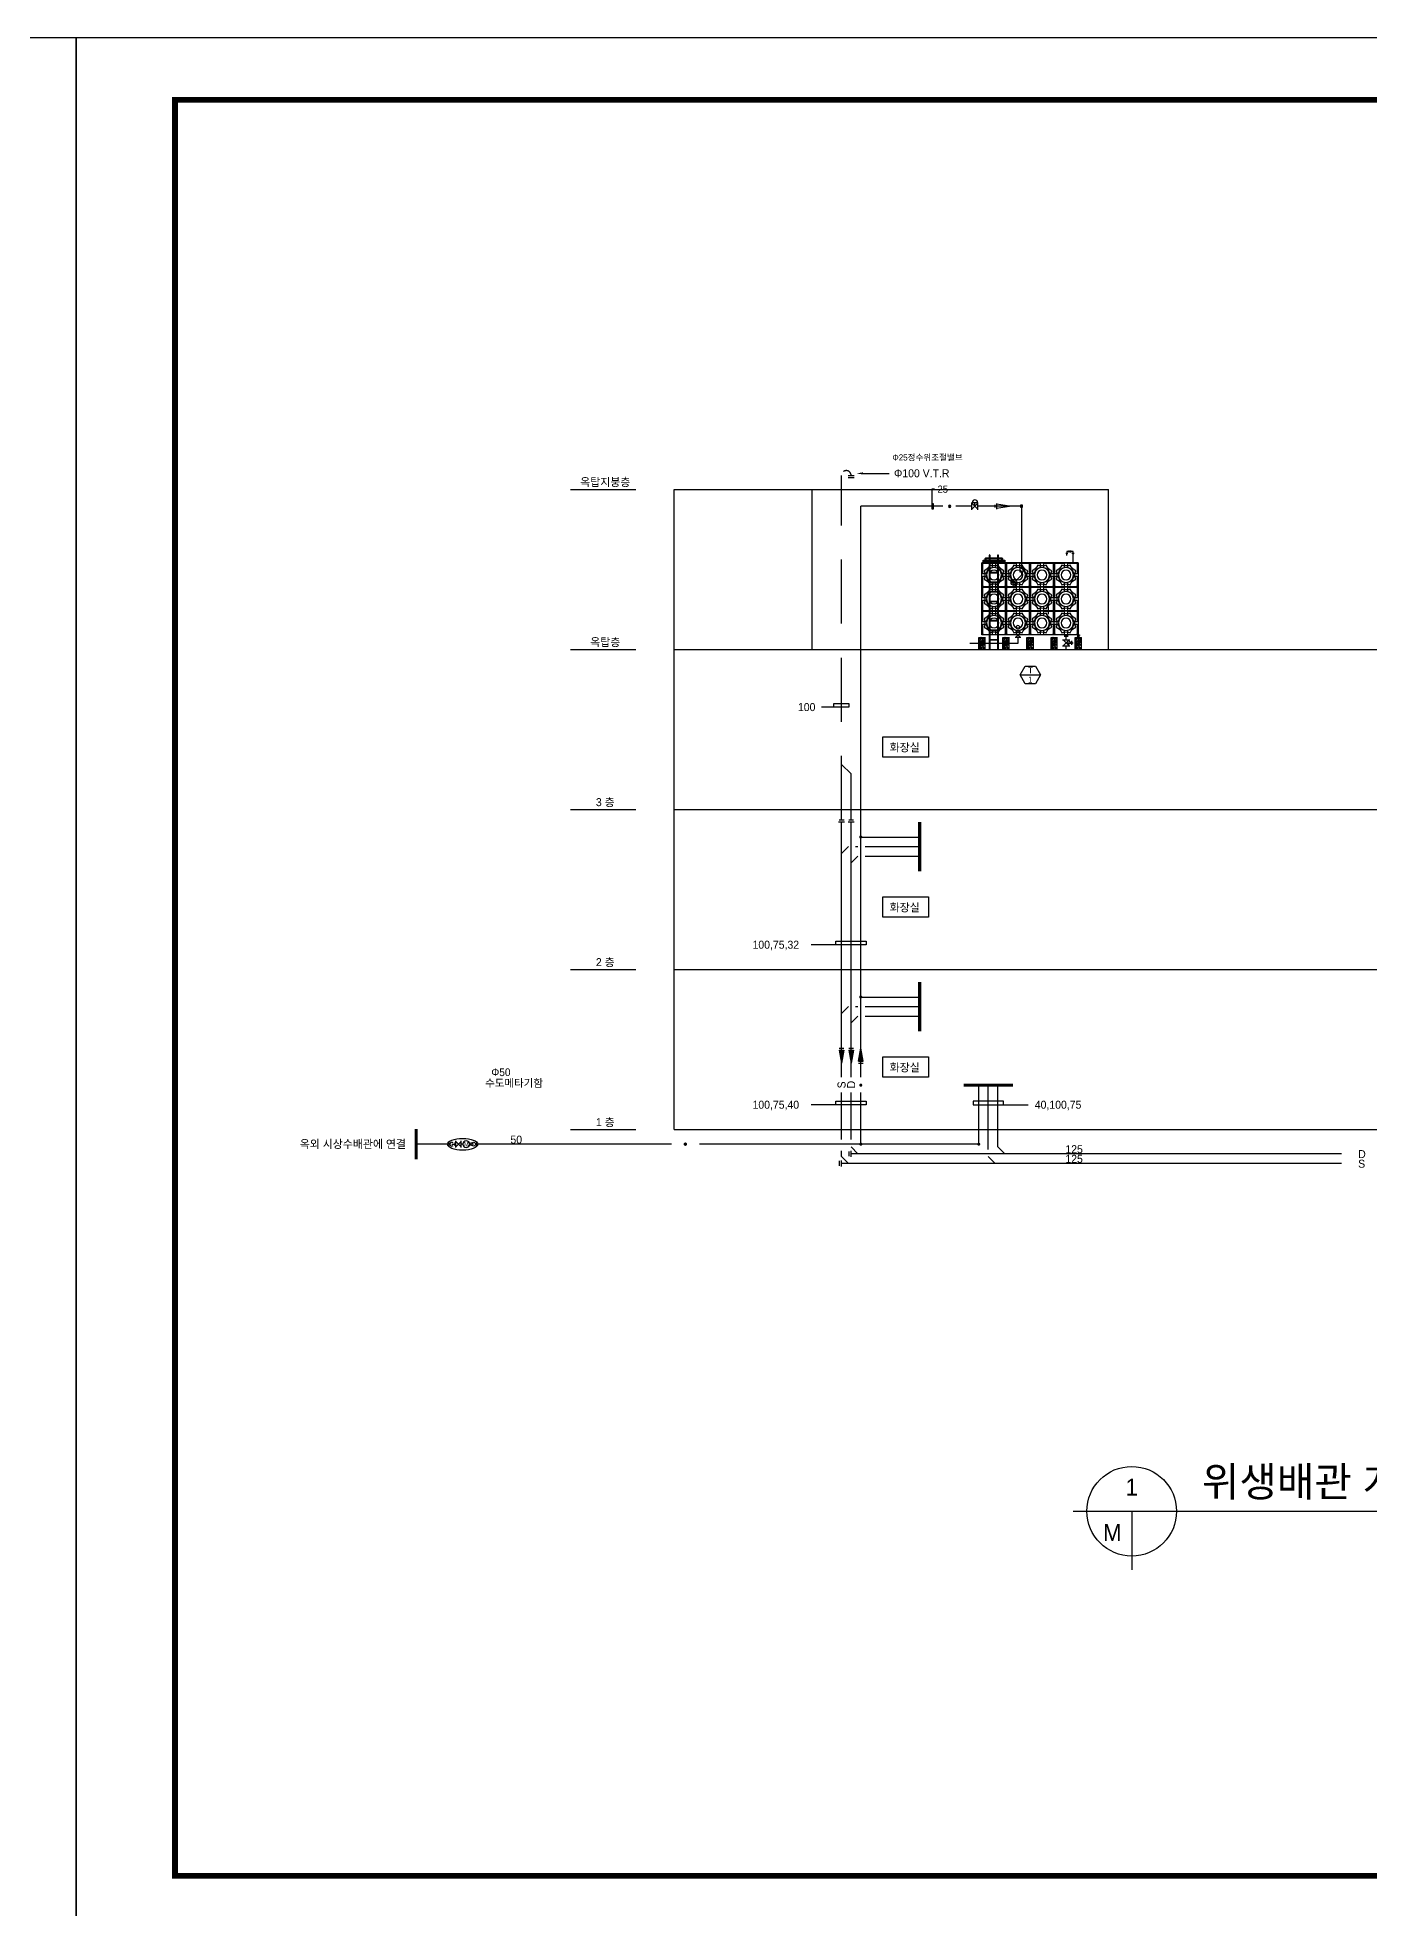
# Model space of a CAD drawing. Header units: millimetres. Extents: x 83956 to 461956, y 36707 to 125807.
# Drawn here: x 209048 to 240258, y 81955 to 125807 of the extents above; entities that cross this region are included whole.
import ezdxf
from ezdxf.enums import TextEntityAlignment as Align

# ---------------------------------------------------------------- set-up
doc = ezdxf.new("R2010")
doc.units = ezdxf.units.MM
doc.header["$LTSCALE"] = 100
doc.header["$MEASUREMENT"] = 0
doc.header["$PDSIZE"] = -10
for name, pattern in [('HID', [2.3, 1.5, -0.8]), ('HIDDEN', [0.375, 0.25, -0.125]), ('PHANTOM2', [31.75, 15.875, -3.175, 3.175, -3.175, 3.175, -3.175])]:
    doc.linetypes.add(name, pattern=pattern)
doc.layers.get('0').update_dxf_attribs({"linetype": 'CONTINUOUS'})
doc.layers.get('Defpoints').update_dxf_attribs({"linetype": 'CONTINUOUS'})
for name, color, linetype in [('2', 2, 'CONTINUOUS'), ('3', 3, 'CONTINUOUS'), ('6', 6, 'CONTINUOUS'), ('FORM', 8, 'CONTINUOUS'), ('JB', 11, 'CONTINUOUS'), ('PIPE', 3, 'CONTINUOUS'), ('SIMBOL', 7, 'CONTINUOUS'), ('TITLE', 3, 'CONTINUOUS'), ('TITLE1', 2, 'CONTINUOUS')]:
    doc.layers.add(name, color=color, linetype=linetype)
doc.styles.add('gr', font='Gulim.ttf')
doc.styles.add('HY', font='H2WULL.TTF')
doc.styles.get("Standard").update_dxf_attribs({"font": 'SYMBOL'})

# ---------------------------------------------------------------- blocks, each defined once
blk = doc.blocks.new('L05')
at = {"color": 2, "linetype": 'Continuous'}
for p, q in [((-1.37, 0.75), (-1.37, -0.75)), ((1.37, 0.75), (1.37, -0.75))]:
    blk.add_line(p, q, dxfattribs=at)
at = {"color": 3, "linetype": 'Continuous'}
for p, q in [((-1.37, 0), (-0.9, 0)), ((0, 0), (1.37, 0))]:
    blk.add_line(p, q, dxfattribs=at)
at = {"color": 2, "linetype": 'Continuous'}
blk.add_arc((0, 0), 0.9, 46.23826, 313.76174, dxfattribs=at)
blk = doc.blocks.new('VALF02')
at = {"color": 2, "linetype": 'Continuous'}
blk.add_circle((0, 0), 2, dxfattribs=at)
for p in [(-2, 0), (2, 0)]:
    blk.add_point(p, dxfattribs=at)
blk.add_text('M', height=2.5, dxfattribs=at).set_placement((0, 0), align=Align.MIDDLE)
blk = doc.blocks.new('A$C4F4B4957')
at = {"layer": '3'}
blk.add_hatch(color=2, dxfattribs=at).paths.add_polyline_path([(37, 231), (0, 30), (75, 30)])
at = {"layer": '3', "color": 2}
for p, q in [((0, 30), (37, 231)), ((0, 30), (75, 30)), ((0, 0), (75, 0)), ((75, 30), (37, 231))]:
    blk.add_line(p, q, dxfattribs=at)
blk = doc.blocks.new('PMC-FORMV')
at = {"layer": 'Defpoints'}
blk.add_lwpolyline([(0, 0), (0, 29700), (42000, 29700), (42000, 0)], close=True, dxfattribs=at)
at = {"layer": 'FORM', "const_width": 90.2}
blk.add_lwpolyline([(1544, 975), (1544, 28725), (40744, 28725), (40744, 975)], close=True, dxfattribs=at)
blk = doc.blocks.new('QE2')
at = {"layer": 'JB', "color": 11}
blk.add_line((1000, 0), (1000, 1000), dxfattribs=at)
for points in [[(1000, 1000), (0, 1000), (0, 0), (1000, 0)], [(1000, 0), (1000, 1000)]]:
    blk.add_lwpolyline(points, close=True, dxfattribs=at)
for points in [[(50, 975), (415, 975, -0.414214), (435, 955), (435, 834, -0.343043), (420, 815, 0.274852), (185, 580, -0.343043), (165, 565), (45, 565, -0.414214), (25, 585), (25, 950, 0.248794)], [(671, 913, 0.224947), (913, 671, 0.224947), (913, 328, 0.224947), (671, 86, 0.224947), (329, 86, 0.224947), (86, 328, 0.224947), (86, 671, 0.224947), (329, 913, 0.224947)], [(975, 950), (975, 585, -0.414214), (955, 565), (834, 565, -0.343043), (815, 580, 0.274852), (580, 815, -0.343043), (565, 834), (565, 955, -0.414214), (585, 975), (950, 975, 0.248794)], [(25, 50), (25, 415, -0.414214), (45, 435), (165, 435, -0.343043), (185, 420, 0.274852), (420, 185, -0.343043), (435, 165), (435, 45, -0.414214), (415, 25), (50, 25, 0.248794)], [(950, 25), (585, 25, -0.414214), (565, 45), (565, 165, -0.343043), (580, 185, 0.274852), (815, 420, -0.343043), (834, 435), (955, 435, -0.414214), (975, 415), (975, 50, 0.248794)]]:
    blk.add_lwpolyline(points, format="xyb", close=True, dxfattribs=at)
for radius in [310, 200]:
    blk.add_circle((500, 500), radius, dxfattribs=at)
blk = doc.blocks.new('V06')
at = {"color": 4}
for p, q in [((-1.25, -1.5), (-1.25, 1.5)), ((1.25, -1.5), (1.25, 1.5))]:
    blk.add_line(p, q, dxfattribs=at)
at = {"color": 2}
for p, q in [((1.25, -1.25), (-1.25, 1.25)), ((1.25, 1.25), (-1.25, -1.25)), ((-0.84, 2.32), (0.84, 2.32)), ((0, 2.32), (-0.78, 0.78)), ((-0.42, 2.53), (0.42, 2.53)), ((0, 0), (0, 2.93)), ((0, 2.32), (0.78, 0.78))]:
    blk.add_line(p, q, dxfattribs=at)
blk = doc.blocks.new('SA20L')
at = {"color": 2, "linetype": 'Continuous'}
for p, q in [((1.6, 0.5), (0.5, 1.6)), ((0.5, -1.6), (1.6, -0.5))]:
    blk.add_line(p, q, dxfattribs=at)
at = {"color": 0, "linetype": 'Continuous'}
blk.add_lwpolyline([(1.1, -1.1), (0, 0), (1.1, 1.1)], dxfattribs=at)
at = {"color": 2, "linetype": 'Continuous'}
for p in [(1.1, 1.1), (1.1, -1.1)]:
    blk.add_point(p, dxfattribs=at)
blk = doc.blocks.new('JY_EX_26')
at = {"color": 2, "linetype": 'Continuous'}
for p, q in [((-1.25, 1.5), (-1.25, -1.5)), ((1.25, 1.5), (1.25, -1.5))]:
    blk.add_line(p, q, dxfattribs=at)
at = {"color": 6, "linetype": 'Continuous'}
for p, q in [((-1.25, -1.25), (1.25, 1.25)), ((-1.25, 1.25), (1.25, -1.25))]:
    blk.add_line(p, q, dxfattribs=at)
blk = doc.blocks.new('DCW001')
at = {"color": 2, "linetype": 'Continuous'}
blk.add_circle((0, 0), 0.5, dxfattribs=at)
at = {"color": 2, "linetype": 'ByBlock'}
blk.add_circle((0, 0), 0.3, dxfattribs=at)
blk = doc.blocks.new('jy_ex_60')
at = {"color": 2}
for p, q in [((-2.36, 0.84), (3.05, 0)), ((3.05, 0), (-2.36, -0.84))]:
    blk.add_line(p, q, dxfattribs=at)
for points in [[(-3.05, -0.58), (-3.05, 0.58)], [(-2.36, -1.2), (-2.36, 1.2)]]:
    blk.add_lwpolyline(points, dxfattribs=at)

msp = doc.modelspace()

# ---------------------------------------------------------------- hatches: boundary and pattern name
at = {"layer": 'JB'}
h = msp.add_hatch(dxfattribs=at)
h.set_pattern_fill('AR-CONC', color=4, scale=11.25, style=0)
h.set_pattern_definition([(130, (260252.18, 109433.726), (-80.69177, -7.05962), [8.4375, -92.8125]), (185, (260252.18, 109433.726), (15.60953, 84.62162), [6.75, -74.25]), (79.5486, (260245.46, 109433.14), (-65.0823, 77.56195), [7.17077, -78.87849]), (133.8158, (260252.18, 109456.23), (-120.06462, -18.6209), [12.65625, -139.21875]), (83.3644, (260242.18, 109454.67), (-105.14955, 109.58826), [10.75616, -118.3177]), (188.8158, (260252.18, 109456.23), (-105.14947, 109.58834), [10.125, -111.375]), (159, (260240.93, 109450.6), (-67.15204, -45.29463), [8.4375, -92.8125]), (214, (260240.93, 109450.6), (-27.37297, 81.57938), [6.75, -74.25]), (108.5486, (260235.34, 109446.826), (-94.52505, 36.28468), [7.17077, -78.87849]), (142.5, (260252.183, 109433.726), (-1.367984, 37.450559), [0, -73.35, 0, -75.375, 0, -74.53125]), (172.5, (260252.183, 109433.726), (-29.595323, 44.37132), [0, -42.975, 0, -71.6625, 0, -28.40625]), (212.5, (260277.27, 109433.726), (-60.055024, -2.537423), [0, -28.125, 0, -87.75, 0, -116.4375]), (222.5, (260288.52, 109433.726), (-65.60844, 11.26181), [0, -36.5625, 0, -58.275, 0, -82.6875])])
h.paths.add_polyline_path([(231248, 111747), (231248, 111465), (231107, 111465), (231107, 111747)])
h = msp.add_hatch(dxfattribs=at)
h.set_pattern_fill('AR-CONC', color=4, scale=11.25, style=0)
h.set_pattern_definition([(130, (260814.63, 109433.726), (-80.69177, -7.05962), [8.4375, -92.8125]), (185, (260814.63, 109433.726), (15.60953, 84.62162), [6.75, -74.25]), (79.5486, (260807.9, 109433.14), (-65.0823, 77.56195), [7.17077, -78.87849]), (133.8158, (260814.63, 109456.23), (-120.06462, -18.6209), [12.65625, -139.21875]), (83.3644, (260804.62, 109454.67), (-105.14955, 109.58826), [10.75616, -118.3177]), (188.8158, (260814.63, 109456.23), (-105.14947, 109.58834), [10.125, -111.375]), (159, (260803.38, 109450.6), (-67.15204, -45.29463), [8.4375, -92.8125]), (214, (260803.38, 109450.6), (-27.37297, 81.57938), [6.75, -74.25]), (108.5486, (260797.78, 109446.826), (-94.52505, 36.28468), [7.17077, -78.87849]), (142.5, (260814.628, 109433.726), (-1.367984, 37.450559), [0, -73.35, 0, -75.375, 0, -74.53125]), (172.5, (260814.628, 109433.726), (-29.595323, 44.37132), [0, -42.975, 0, -71.6625, 0, -28.40625]), (212.5, (260839.715, 109433.726), (-60.055024, -2.537423), [0, -28.125, 0, -87.75, 0, -116.4375]), (222.5, (260850.965, 109433.726), (-65.60844, 11.26181), [0, -36.5625, 0, -58.275, 0, -82.6875])])
h.paths.add_polyline_path([(231810, 111747), (231810, 111465), (231670, 111465), (231670, 111747)])
h = msp.add_hatch(dxfattribs=at)
h.set_pattern_fill('AR-CONC', color=4, scale=11.25, style=0)
h.set_pattern_definition([(130, (261377.07, 109433.726), (-80.69177, -7.05962), [8.4375, -92.8125]), (185, (261377.07, 109433.726), (15.60953, 84.62162), [6.75, -74.25]), (79.5486, (261370.35, 109433.14), (-65.0823, 77.56195), [7.17077, -78.87849]), (133.8158, (261377.07, 109456.23), (-120.06462, -18.6209), [12.65625, -139.21875]), (83.3644, (261367.07, 109454.67), (-105.14955, 109.58826), [10.75616, -118.3177]), (188.8158, (261377.07, 109456.23), (-105.14947, 109.58834), [10.125, -111.375]), (159, (261365.82, 109450.6), (-67.15204, -45.29463), [8.4375, -92.8125]), (214, (261365.82, 109450.6), (-27.37297, 81.57938), [6.75, -74.25]), (108.5486, (261360.23, 109446.826), (-94.52505, 36.28468), [7.17077, -78.87849]), (142.5, (261377.073, 109433.726), (-1.367984, 37.450559), [0, -73.35, 0, -75.375, 0, -74.53125]), (172.5, (261377.073, 109433.726), (-29.595323, 44.37132), [0, -42.975, 0, -71.6625, 0, -28.40625]), (212.5, (261402.16, 109433.726), (-60.055024, -2.537423), [0, -28.125, 0, -87.75, 0, -116.4375]), (222.5, (261413.41, 109433.726), (-65.60844, 11.26181), [0, -36.5625, 0, -58.275, 0, -82.6875])])
h.paths.add_polyline_path([(232373, 111747), (232373, 111465), (232232, 111465), (232232, 111747)])
h = msp.add_hatch(dxfattribs=at)
h.set_pattern_fill('AR-CONC', color=4, scale=11.25, style=0)
h.set_pattern_definition([(130, (261939.52, 109433.726), (-80.69177, -7.05962), [8.4375, -92.8125]), (185, (261939.52, 109433.726), (15.60953, 84.62162), [6.75, -74.25]), (79.5486, (261932.79, 109433.14), (-65.0823, 77.56195), [7.17077, -78.87849]), (133.8158, (261939.52, 109456.23), (-120.06462, -18.6209), [12.65625, -139.21875]), (83.3644, (261929.51, 109454.67), (-105.14955, 109.58826), [10.75616, -118.3177]), (188.8158, (261939.52, 109456.23), (-105.14947, 109.58834), [10.125, -111.375]), (159, (261928.27, 109450.6), (-67.15204, -45.29463), [8.4375, -92.8125]), (214, (261928.27, 109450.6), (-27.37297, 81.57938), [6.75, -74.25]), (108.5486, (261922.67, 109446.826), (-94.52505, 36.28468), [7.17077, -78.87849]), (142.5, (261939.518, 109433.726), (-1.367984, 37.450559), [0, -73.35, 0, -75.375, 0, -74.53125]), (172.5, (261939.52, 109433.726), (-29.595323, 44.37132), [0, -42.975, 0, -71.6625, 0, -28.40625]), (212.5, (261964.606, 109433.726), (-60.055024, -2.537423), [0, -28.125, 0, -87.75, 0, -116.4375]), (222.5, (261975.856, 109433.726), (-65.60844, 11.26181), [0, -36.5625, 0, -58.275, 0, -82.6875])])
h.paths.add_polyline_path([(232935, 111747), (232935, 111465), (232795, 111465), (232795, 111747)])
h = msp.add_hatch(dxfattribs=at)
h.set_pattern_fill('AR-CONC', color=4, scale=11.25, style=0)
h.set_pattern_definition([(130, (262501.96, 109433.726), (-80.69177, -7.05962), [8.4375, -92.8125]), (185, (262501.96, 109433.726), (15.60953, 84.62162), [6.75, -74.25]), (79.5486, (262495.24, 109433.14), (-65.0823, 77.56195), [7.17077, -78.87849]), (133.8158, (262501.96, 109456.23), (-120.06462, -18.6209), [12.65625, -139.21875]), (83.3644, (262491.96, 109454.67), (-105.14955, 109.58826), [10.75616, -118.3177]), (188.8158, (262501.96, 109456.23), (-105.14947, 109.58834), [10.125, -111.375]), (159, (262490.71, 109450.6), (-67.15204, -45.29463), [8.4375, -92.8125]), (214, (262490.71, 109450.6), (-27.37297, 81.57938), [6.75, -74.25]), (108.5486, (262485.12, 109446.826), (-94.52505, 36.28468), [7.17077, -78.87849]), (142.5, (262501.963, 109433.726), (-1.367984, 37.450559), [0, -73.35, 0, -75.375, 0, -74.53125]), (172.5, (262501.963, 109433.726), (-29.595323, 44.37132), [0, -42.975, 0, -71.6625, 0, -28.40625]), (212.5, (262527.05, 109433.726), (-60.055024, -2.537423), [0, -28.125, 0, -87.75, 0, -116.4375]), (222.5, (262538.3, 109433.726), (-65.60844, 11.26181), [0, -36.5625, 0, -58.275, 0, -82.6875])])
h.paths.add_polyline_path([(233498, 111747), (233498, 111465), (233357, 111465), (233357, 111747)])

# ---------------------------------------------------------------- linework, layer by layer
at = {"color": 4}
for p, q in [((230943, 114736), (230943, 114905)), ((231084, 114736), (231084, 114905)), ((233150, 111808), (233150, 111759))]:
    msp.add_line(p, q, dxfattribs=at)
at = {"color": 2}
for p, q in [((231013, 114820), (231013, 114908)), ((231084, 114750), (230943, 114891)), ((231084, 114891), (230943, 114750)), ((232103, 113206), (231976, 113080)), ((232103, 113282), (232103, 113206)), ((231888, 113109), (231849, 113071)), ((231849, 113071), (231964, 112956)), ((231869, 113090), (231983, 112975)), ((231888, 113109), (232002, 112994)), ((232002, 112994), (231964, 112956)), ((233122, 111777), (233122, 111803)), ((233179, 111777), (233179, 111803))]:
    msp.add_line(p, q, dxfattribs=at)
at = {"color": 3}
for p, q in [((228338, 101440), (228338, 114820)), ((230261, 114820), (228338, 114820)), ((230943, 114820), (230566, 114820)), ((232103, 114820), (231084, 114820)), ((232103, 114820), (232103, 113388)), ((233165, 113666), (233165, 113709)), ((233262, 113759), (233216, 113759)), ((233312, 113490), (233312, 113709)), ((228338, 107068), (229720, 107068)), ((228338, 103318), (229720, 103318)), ((228338, 99869), (228338, 101079)), ((231101, 99869), (231101, 101251)), ((218689, 99869), (217920, 99869)), ((218854, 99869), (218826, 99869)), ((219015, 99869), (218979, 99869)), ((219175, 99869), (219199, 99869)), ((223900, 99869), (219335, 99869)), ((231101, 99869), (224560, 99869))]:
    msp.add_line(p, q, dxfattribs=at)
at = {"color": 3, "linetype": 'Continuous'}
for p, q in [((233151, 111692), (233151, 111771)), ((233151, 111451), (233151, 111551)), ((218854, 99794), (218854, 99944)), ((218979, 99794), (218979, 99944))]:
    msp.add_line(p, q, dxfattribs=at)
at = {"color": 1}
msp.add_line((232069, 110866), (232548, 110866), dxfattribs=at)
at = {"color": 2, "linetype": 'Continuous'}
for p, q in [((218979, 99806), (218854, 99931)), ((218979, 99931), (218854, 99806))]:
    msp.add_line(p, q, dxfattribs=at)
at = {"color": 1}
msp.add_lwpolyline([(230008, 114886), (230036, 114886), (230036, 114754), (230008, 114754), (230008, 115228), (230064, 115228)], dxfattribs=at)
at = {"color": 2}
msp.add_lwpolyline([(231074, 114908, 1), (230953, 114908)], format="xyb", close=True, dxfattribs=at)
at = {"color": 4}
msp.add_lwpolyline([(232128, 114846), (232077, 114846), (232077, 114795), (232128, 114795)], close=True, dxfattribs=at)
at = {"color": 2}
for points in [[(232142, 113388), (232063, 113388), (232063, 113282), (232142, 113282)], [(233193, 111771), (233107, 111771), (233107, 111777), (233193, 111777)]]:
    msp.add_lwpolyline(points, close=True, dxfattribs=at)
at = {"color": 1}
msp.add_lwpolyline([(232548, 110866), (232428, 110659), (232189, 110659), (232069, 110866), (232189, 111074), (232428, 111074)], close=True, dxfattribs=at)
at = {"color": 2}
msp.add_circle((231926, 113032), 67.5, dxfattribs=at)
at = {"color": 2, "linetype": 'Continuous'}
msp.add_ellipse((219010, 99867), major_axis=(-353, 0), ratio=0.389189, dxfattribs=at)
at = {"layer": '2', "const_width": 36}
for points in [[(228320, 107068, 1), (228356, 107068, 1)], [(228320, 103318, 1), (228356, 103318, 1)], [(228320, 99869, 1), (228356, 99869, 1)], [(231083, 99869, 1), (231119, 99869, 1)]]:
    msp.add_lwpolyline(points, format="xyb", close=True, dxfattribs=at)
at = {"layer": '3', "color": 3, "linetype": 'HID', "ltscale": 10}
for p, q in [((227888, 107469), (227888, 115542)), ((228113, 108545), (227888, 108770)), ((228113, 107469), (228113, 108545))]:
    msp.add_line(p, q, dxfattribs=at)
at = {"layer": '3', "color": 2}
for p, q in [((228046, 115542), (228180, 115542)), ((228046, 115492), (228180, 115492)), ((227831, 107469), (227945, 107469)), ((228056, 107469), (228170, 107469)), ((227817, 107424), (227959, 107424)), ((228042, 107424), (228184, 107424)), ((228068, 99587), (228068, 99700)), ((228113, 99573), (228113, 99715)), ((227843, 99362), (227843, 99475)), ((227888, 99348), (227888, 99490))]:
    msp.add_line(p, q, dxfattribs=at)
at = {"layer": '3', "color": 1}
for p, q in [((228389, 115589), (229002, 115589)), ((221534, 115215), (223066, 115215)), ((223966, 100215), (223966, 115215)), ((223966, 115215), (234144, 115215)), ((227201, 111465), (227201, 115215)), ((234144, 111465), (234144, 115215)), ((221534, 111465), (223066, 111465)), ((223966, 111465), (255439, 111465)), ((228056, 110112), (227416, 110112)), ((227707, 110199), (228056, 110199)), ((227707, 110112), (227707, 110199)), ((228056, 110199), (228056, 110112)), ((228856, 108937), (228856, 109415)), ((228856, 109415), (229924, 109415)), ((229924, 109415), (229924, 108937)), ((229924, 108937), (228856, 108937)), ((221534, 107715), (223066, 107715)), ((223966, 107715), (255439, 107715)), ((228856, 105187), (228856, 105665)), ((228856, 105665), (229924, 105665)), ((229924, 105665), (229924, 105187)), ((229924, 105187), (228856, 105187)), ((228464, 104543), (227178, 104543)), ((227755, 104630), (228464, 104630)), ((227755, 104543), (227755, 104630)), ((228464, 104630), (228464, 104543)), ((221534, 103965), (223066, 103965)), ((223966, 103965), (255439, 103965)), ((228856, 101437), (228856, 101915)), ((228856, 101915), (229924, 101915)), ((229924, 101915), (229924, 101437)), ((229924, 101437), (228856, 101437)), ((227755, 100880), (228464, 100880)), ((227755, 100793), (227755, 100880)), ((228464, 100880), (228464, 100793)), ((231683, 100880), (230974, 100880)), ((230974, 100880), (230974, 100793)), ((231683, 100793), (231683, 100880)), ((228464, 100793), (227178, 100793)), ((230974, 100793), (232260, 100793)), ((221534, 100215), (223066, 100215)), ((223966, 100215), (255439, 100215))]:
    msp.add_line(p, q, dxfattribs=at)
at = {"layer": '3', "color": 4}
for p, q in [((228113, 101440), (228113, 107424)), ((228113, 106459), (228272, 106618)), ((228213, 106843), (228268, 106843)), ((228437, 106843), (229720, 106843)), ((228437, 106618), (229720, 106618)), ((228213, 103093), (228268, 103093)), ((228437, 103093), (229720, 103093)), ((228113, 102709), (228272, 102868)), ((228437, 102868), (229720, 102868)), ((228113, 99982), (228113, 101079)), ((231326, 99744), (231326, 101251)), ((231551, 99803), (231551, 101251)), ((228272, 99644), (228113, 99803)), ((239602, 99644), (228113, 99644)), ((231710, 99644), (231551, 99803))]:
    msp.add_line(p, q, dxfattribs=at)
at = {"layer": '3', "color": 1, "linetype": 'PHANTOM2', "ltscale": 20, "const_width": 75}
for points in [[(229720, 107419), (229720, 106267)], [(229720, 103669), (229720, 102517)], [(230749, 101251), (231902, 101251)], [(217920, 100227), (217920, 99510)]]:
    msp.add_lwpolyline(points, dxfattribs=at)
at = {"layer": '3', "color": 3, "linetype": 'HIDDEN', "ltscale": 10}
msp.add_arc((228000, 115542), 112, 0, 180, dxfattribs=at)
at = {"layer": '3', "color": 1}
msp.add_solid([(228389, 115564), (228389, 115614), (228239, 115589)], dxfattribs=at)
at = {"layer": '6', "color": 4}
for p, q in [((227888, 101440), (227888, 107424)), ((227888, 99982), (227888, 101079)), ((227888, 99578), (227888, 99716)), ((228047, 99419), (227888, 99578)), ((239602, 99419), (227888, 99419))]:
    msp.add_line(p, q, dxfattribs=at)
at = {"layer": 'JB', "color": 11}
for p, q in [((231712, 113538), (231206, 113538)), ((231220, 113490), (231220, 113520)), ((231363, 113497), (231548, 113497)), ((231363, 113486), (231548, 113486)), ((231363, 113272), (231548, 113272)), ((231363, 113261), (231548, 113261)), ((231649, 113555), (231649, 113557)), ((231698, 113490), (231698, 113520)), ((231363, 113047), (231548, 113047)), ((231363, 113036), (231548, 113036)), ((231363, 112822), (231548, 112822)), ((231363, 112811), (231548, 112811)), ((231363, 112597), (231548, 112597)), ((231363, 112586), (231548, 112586)), ((231363, 112372), (231548, 112372)), ((231363, 112361), (231548, 112361)), ((232735, 112289), (232735, 112471)), ((231363, 112147), (231548, 112147)), ((231363, 112136), (231548, 112136)), ((231363, 111922), (231548, 111922)), ((231363, 111911), (231548, 111911)), ((231363, 111697), (231548, 111697)), ((231363, 111686), (231548, 111686))]:
    msp.add_line(p, q, dxfattribs=at)
at = {"layer": 'JB', "color": 2, "linetype": 'Continuous'}
for p, q in [((231248, 111684), (231107, 111543)), ((231248, 111671), (231107, 111531)), ((231248, 111659), (231107, 111518)), ((231810, 111684), (231670, 111543)), ((231810, 111671), (231670, 111531)), ((231810, 111659), (231670, 111518)), ((232373, 111684), (232232, 111543)), ((232373, 111671), (232232, 111531)), ((232373, 111659), (232232, 111518)), ((232935, 111684), (232795, 111543)), ((232935, 111671), (232795, 111531)), ((232935, 111659), (232795, 111518)), ((233498, 111684), (233357, 111543)), ((233498, 111671), (233357, 111531)), ((233498, 111659), (233357, 111518))]:
    msp.add_line(p, q, dxfattribs=at)
at = {"layer": 'JB', "color": 11}
for points in [[(231667, 113555), (231667, 113574, 0.414214), (231639, 113602), (231272, 113602, 0.414214), (231244, 113574), (231244, 113555)], [(231649, 113557, 0.414214), (231621, 113585), (231290, 113585, 0.414214), (231262, 113557)]]:
    msp.add_lwpolyline(points, format="xyb", dxfattribs=at)
for points in [[(231363, 113677), (231363, 111465), (231352, 111465), (231352, 113677)], [(231560, 113677), (231560, 111465), (231548, 111465), (231548, 113677)]]:
    msp.add_lwpolyline(points, dxfattribs=at)
msp.add_lwpolyline([(231712, 113555), (231712, 113520), (231206, 113520), (231206, 113555)], close=True, dxfattribs=at)
at = {"layer": 'JB', "color": 2, "linetype": 'Continuous'}
for points in [[(231248, 111747), (231248, 111465), (231107, 111465), (231107, 111747)], [(231810, 111747), (231810, 111465), (231670, 111465), (231670, 111747)], [(232373, 111747), (232373, 111465), (232232, 111465), (232232, 111747)], [(232935, 111747), (232935, 111465), (232795, 111465), (232795, 111747)], [(233498, 111747), (233498, 111465), (233357, 111465), (233357, 111747)]]:
    msp.add_lwpolyline(points, close=True, dxfattribs=at)
at = {"layer": 'JB', "color": 11}
msp.add_lwpolyline([(233461, 111803), (233461, 111800, -0.414214), (233453, 111792), (233447, 111792, 0.414214), (233439, 111783), (233439, 111766, 0.414214), (233447, 111758), (233453, 111758, -0.414214), (233461, 111749), (233461, 111747), (233427, 111747), (233427, 111803)], format="xyb", close=True, dxfattribs=at)
for centre in [(231357, 113677), (231357, 113675), (231357, 113672), (231357, 113667), (231554, 113677), (231554, 113675), (231554, 113672), (231554, 113667)]:
    msp.add_arc(centre, 5.62, 0, 180, dxfattribs=at)
at = {"layer": 'PIPE', "color": 1}
msp.add_line((231981, 111908), (232062, 111908), dxfattribs=at)
at = {"layer": 'PIPE'}
for p, q in [((232021, 111976), (232021, 111859)), ((232021, 111606), (230893, 111606)), ((232021, 111747), (232021, 111606))]:
    msp.add_line(p, q, dxfattribs=at)
at = {"layer": 'PIPE', "color": 4}
for p, q in [((228047, 106843), (227888, 106684)), ((228047, 103093), (227888, 102934)), ((231326, 99578), (231485, 99419))]:
    msp.add_line(p, q, dxfattribs=at)
at = {"layer": 'PIPE', "color": 1}
for points in [[(231020, 114994, 0, 45, 0), (231020, 115129, 0, 0, 0), (231020, 115977, 0, 0, 0), (230904, 115977, 0, 0, 0)], [(219020, 100004, 0, 75, 0), (219020, 100229, 0, 0, 0), (219020, 101321, 0, 0, 0), (219261, 101321, 0, 0, 0)]]:
    msp.add_lwpolyline(points, format="xyseb", dxfattribs=at)
msp.add_arc((232021, 111976), 45, 319, 221, dxfattribs=at)
at = {"layer": 'SIMBOL', "color": 2}
for points, const_width in [([(228320, 101252, 1), (228356, 101252, 1)], 36), ([(224248, 99869, 1), (224208, 99869, 1)], 40)]:
    msp.add_lwpolyline(points, format="xyb", close=True, dxfattribs=dict(at, const_width=const_width))
at = {"layer": 'TITLE', "color": 4}
for p, q in [((233317, 91266), (243788, 91266)), ((234686, 91266), (234686, 89896))]:
    msp.add_line(p, q, dxfattribs=at)
msp.add_circle((234686, 91266), 1050, dxfattribs=at)

# ---------------------------------------------------------------- block references
at = {"color": 3, "xscale": -56.25, "yscale": 56.25, "zscale": 56.25}
msp.add_blockref('DCW001', (230419, 114820), dxfattribs=at)
at = {"color": 3, "xscale": -33.75000000026616, "yscale": 33.75, "zscale": 33.75}
for p, rotation in [((233165, 113759), 134.9999999999999), ((233312, 113759), 45)]:
    msp.add_blockref('SA20L', p, dxfattribs=dict(at, rotation=rotation))
at = {"color": 3, "linetype": 'Continuous', "xscale": -56.25, "yscale": 56.25, "zscale": 56.25, "rotation": 270}
msp.add_blockref('V06', (233151, 111622), dxfattribs=at)
at = {"color": 3, "linetype": 'Continuous', "yscale": 49.99999999999999, "zscale": 49.99999999999999}
for p, xscale in [((218758, 99869), 50.00000000093132), ((219267, 99869), -50.00000000093132)]:
    msp.add_blockref('L05', p, dxfattribs=dict(at, xscale=xscale))
at = {"xscale": -39.99999999906868, "yscale": 40, "zscale": 40}
msp.add_blockref('VALF02', (219095, 99869), dxfattribs=at)
at = {"layer": '3', "xscale": -1.5, "yscale": 1.5, "zscale": 1.5, "rotation": 180}
for p in [(227832, 102116), (228057, 102116)]:
    msp.add_blockref('A$C4F4B4957', p, dxfattribs=at)
at = {"layer": '3', "xscale": 1.5, "yscale": 1.5, "zscale": 1.5}
msp.add_blockref('A$C4F4B4957', (228282, 101769), dxfattribs=at)
at = {"layer": 'FORM', "xscale": 1.5, "yscale": 1.5, "zscale": 1.5}
for p in [(146956, 81257), (209956, 81257)]:
    msp.add_blockref('PMC-FORMV', p, dxfattribs=at)
at = {"layer": 'JB', "color": 11, "xscale": -0.5625, "yscale": 0.5625, "zscale": 0.5625, "rotation": 270}
for p in [(231178, 112928), (231740, 112928), (232302, 112928), (232865, 112928), (231178, 112365), (231740, 112365), (232302, 112365), (232865, 112365), (231178, 111803), (231740, 111803), (232302, 111803), (232865, 111803)]:
    msp.add_blockref('QE2', p, dxfattribs=at)
at = {"layer": 'PIPE'}
for name, p, xscale, yscale, zscale, rotation in [('jy_ex_60', (231653, 114820), -56.25, 56.25, 56.25, 180), ('JY_EX_26', (232021, 111803), -45, 45, 45, 270)]:
    msp.add_blockref(name, p, dxfattribs=dict(at, xscale=xscale, yscale=yscale, zscale=zscale, rotation=rotation))

# ---------------------------------------------------------------- texts
at = {"color": 2, "style": 'gr'}
msp.add_text('Φ25정수위조절밸브', height=143.1, dxfattribs=at).set_placement((229078, 115892))
at = {"color": 2, "linetype": 'Continuous', "style": 'gr'}
msp.add_text('25', height=168.8, dxfattribs=at).set_placement((230381, 115136), align=Align.RIGHT)
at = {"color": 2, "style": 'gr'}
for s, p in [('T', (232314, 110902)), ('1', (232309, 110688))]:
    msp.add_text(s, height=141, dxfattribs=at).set_placement(p, align=Align.CENTER)
at = {"color": 2, "style": 'HY'}
for s, p in [('수도메타기함', (220215, 101307)), ('Φ50', (219906, 101555))]:
    msp.add_text(s, height=180, dxfattribs=at).set_placement(p, align=Align.MIDDLE)
at = {"layer": '3', "color": 2, "style": 'HY'}
for s, p in [('옥탑지붕층', (222352, 115390)), ('Φ100 V.T.R', (229766, 115592)), ('옥탑층', (222352, 111640)), ('화장실', (229367, 109171)), ('3 층', (222352, 107890)), ('화장실', (229367, 105421)), ('2 층', (222352, 104140)), ('화장실', (229367, 101671)), ('1 층', (222352, 100390)), ('옥외 시상수배관에 연결', (216438, 99876))]:
    msp.add_text(s, height=187.5, dxfattribs=at).set_placement(p, align=Align.MIDDLE)
for s, p in [('100', (226866, 110019)), ('100,75,32', (225802, 104450)), ('100,75,40', (225802, 100700)), ('40,100,75', (232415, 100700))]:
    msp.add_text(s, height=187.5, dxfattribs=at).set_placement(p)
for s, p in [('S', (227981, 101177)), ('D', (228206, 101177))]:
    msp.add_text(s, height=188, rotation=90, dxfattribs=at).set_placement(p)
at = {"layer": 'SIMBOL', "color": 2, "style": 'HY'}
for s, p in [('50', (220403, 99882)), ('125', (233541, 99657)), ('125', (233541, 99432))]:
    msp.add_text(s, height=187.5, dxfattribs=at).set_placement(p, align=Align.RIGHT)
for s, p in [('D', (239991, 99542)), ('S', (239991, 99317))]:
    msp.add_text(s, height=188, dxfattribs=at).set_placement(p)
at = {"layer": 'TITLE', "color": 3, "style": 'gr'}
for s, p in [('1', (234686, 91632)), ('M', (234231, 90566))]:
    msp.add_text(s, height=400, dxfattribs=at).set_placement(p, align=Align.CENTER)
at = {"layer": 'TITLE1', "color": 3, "style": 'gr'}
msp.add_text('위생배관 계통도', height=700, dxfattribs=at).set_placement((236330, 91610))

doc.saveas('drawing.dxf')
